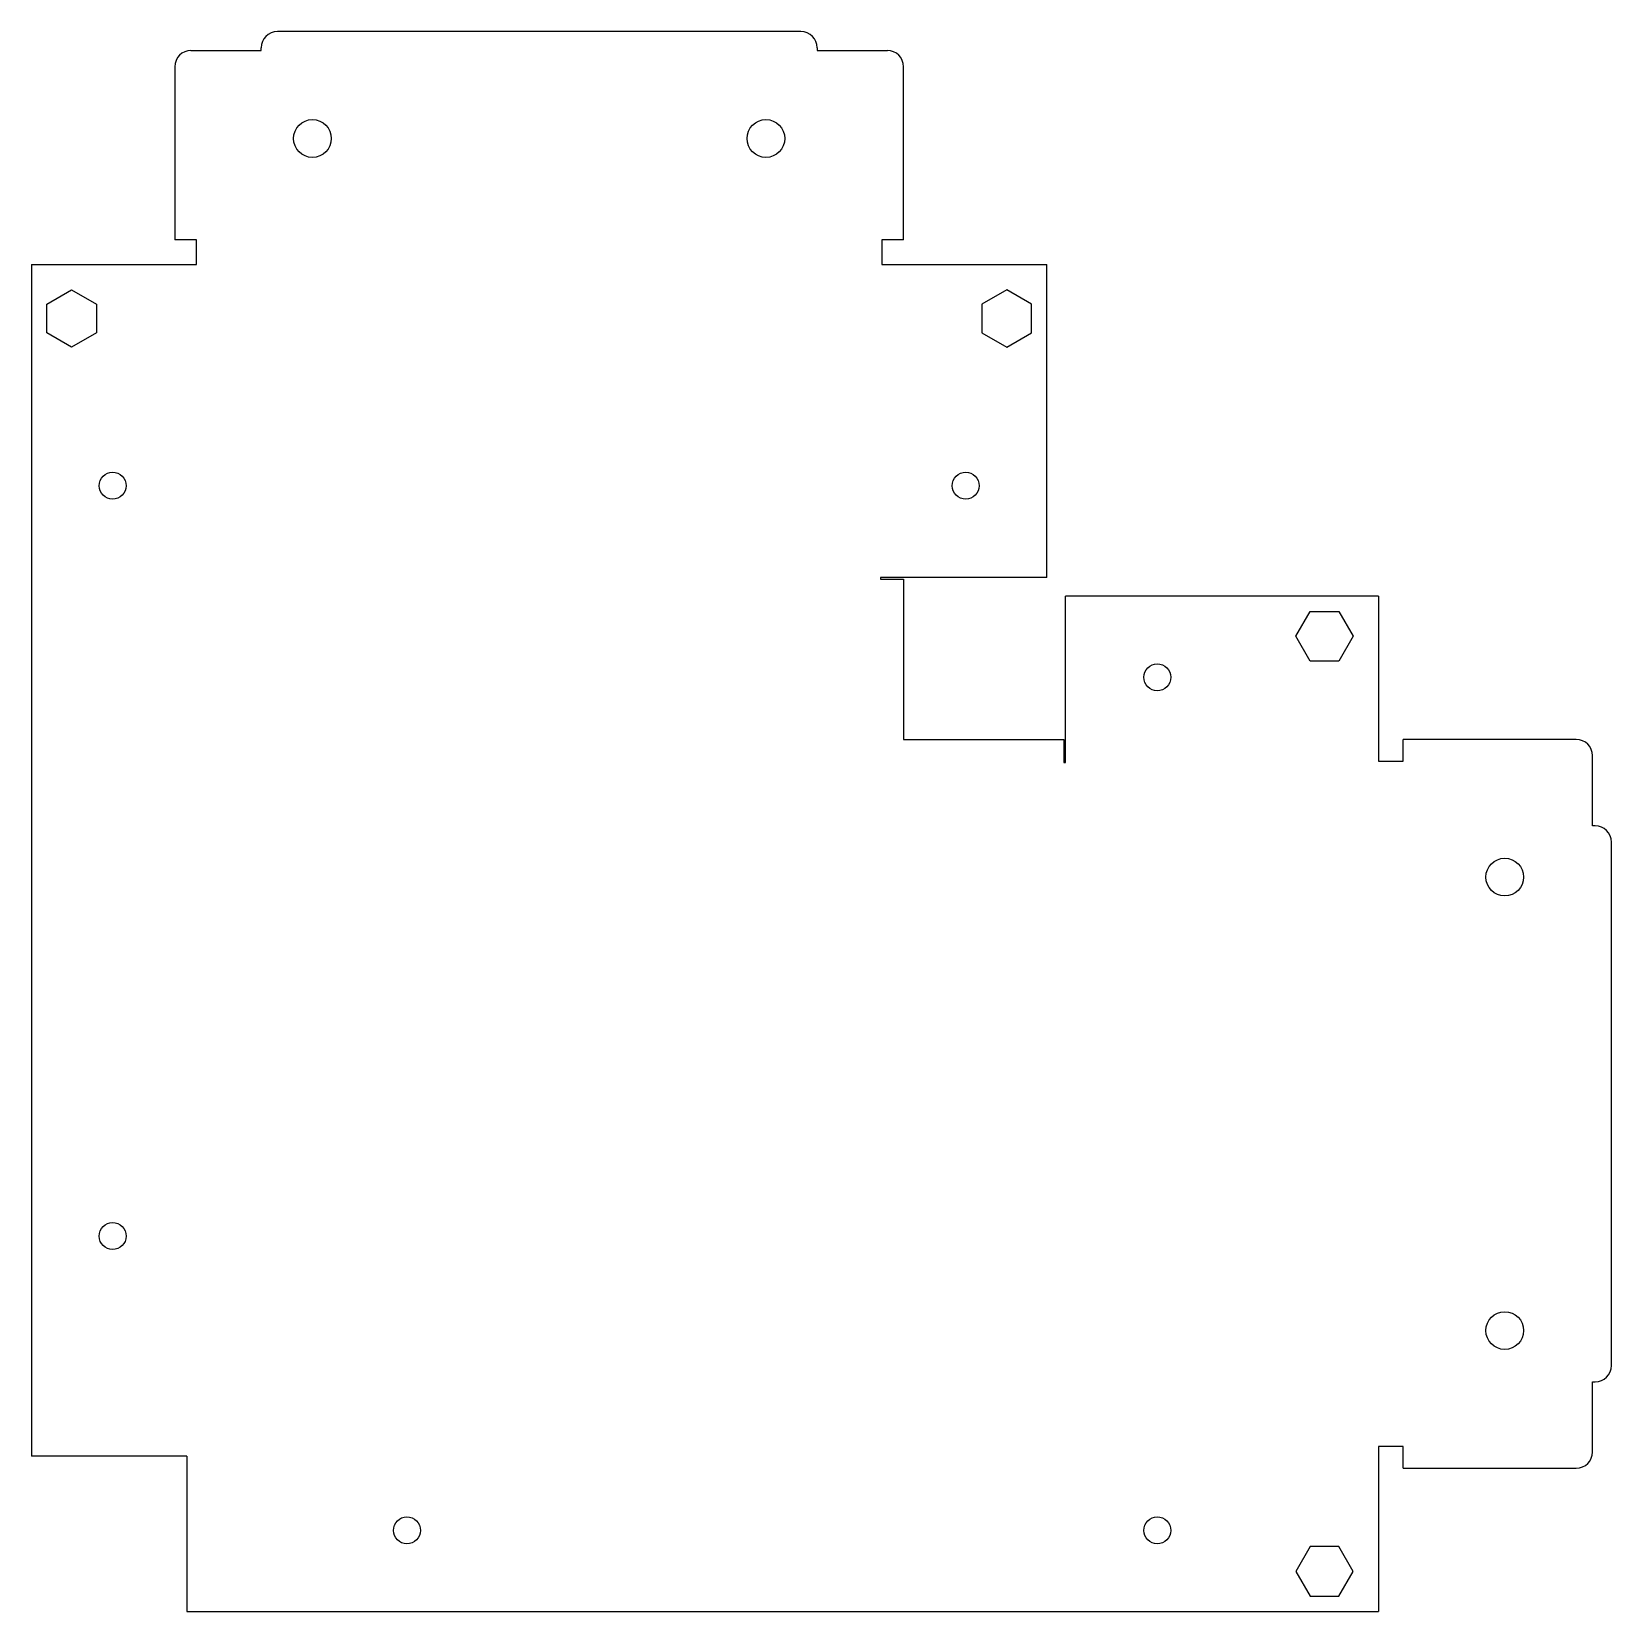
# Model space of a CAD drawing. Header units: millimetres. Extents: x -254 to 39, y -94 to 199.
import ezdxf

# ---------------------------------------------------------------- set-up
doc = ezdxf.new("R2010")
doc.units = ezdxf.units.MM

msp = doc.modelspace()

# ---------------------------------------------------------------- linework, layer by layer
at = {"color": 7, "linetype": 'Continuous', "lineweight": 25}
for p, q in [((-111, 198.62), (-208, 198.62)), ((-224, 195.12), (-211, 195.12)), ((-211, 195.12), (-211, 195.62)), ((-108, 195.62), (-108, 195.12)), ((-108, 195.12), (-95, 195.12)), ((-227, 192.12), (-227, 160.02)), ((-92, 160.02), (-92, 192.12)), ((-223, 160.02), (-227, 160.02)), ((-223, 155.5), (-223, 160.02)), ((-92, 160.02), (-96, 160.02)), ((-96, 160.02), (-96, 155.5)), ((-253.52, 155.5), (-253.52, -65.29)), ((-253.52, 155.5), (-223, 155.5)), ((-96, 155.5), (-65.48, 155.5)), ((-65.48, 97.5), (-65.48, 155.5)), ((-250.72, 148.16), (-246.12, 150.81)), ((-246.12, 150.81), (-241.52, 148.16)), ((-72.88, 150.81), (-77.48, 148.16)), ((-68.28, 148.16), (-72.88, 150.81)), ((-250.72, 142.84), (-250.72, 148.16)), ((-241.52, 148.16), (-241.52, 142.84)), ((-77.48, 148.16), (-77.48, 142.84)), ((-68.28, 142.84), (-68.28, 148.16)), ((-246.12, 140.19), (-250.72, 142.84)), ((-241.52, 142.84), (-246.12, 140.19)), ((-77.48, 142.84), (-72.88, 140.19)), ((-72.88, 140.19), (-68.28, 142.84)), ((-65.48, 97.5), (-96.3, 97.5)), ((-96.3, 97.5), (-96.3, 97.2)), ((-96.3, 97.2), (-92, 97.2)), ((-92, 97.2), (-92, 67.5)), ((-62, 63.2), (-62, 94.02)), ((-4, 94.02), (-62, 94.02)), ((-4, 94.02), (-4, 63.5)), ((-19.31, 86.62), (-16.66, 91.22)), ((-16.66, 91.22), (-11.34, 91.22)), ((-11.34, 91.22), (-8.69, 86.62)), ((-16.66, 82.02), (-19.31, 86.62)), ((-8.69, 86.62), (-11.34, 82.02)), ((-11.34, 82.02), (-16.66, 82.02)), ((-92, 67.5), (-62.3, 67.5)), ((-62.3, 67.5), (-62.3, 63.2)), ((0.52, 63.5), (0.52, 67.5)), ((32.62, 67.5), (0.52, 67.5)), ((35.62, 51.5), (35.62, 64.5)), ((-62.3, 63.2), (-62, 63.2)), ((-4, 63.5), (0.52, 63.5)), ((36.12, 51.5), (35.62, 51.5)), ((39.12, -48.5), (39.12, 48.5)), ((35.62, -51.5), (36.12, -51.5)), ((35.62, -64.5), (35.62, -51.5)), ((0.52, -63.5), (-4, -63.5)), ((-4, -63.5), (-4, -94.02)), ((0.52, -67.5), (0.52, -63.5)), ((-224.79, -65.29), (-253.52, -65.29)), ((-224.79, -65.29), (-224.79, -94.02)), ((0.52, -67.5), (32.62, -67.5)), ((-16.66, -82.02), (-19.31, -86.62)), ((-11.34, -82.02), (-16.66, -82.02)), ((-8.69, -86.62), (-11.34, -82.02)), ((-19.31, -86.62), (-16.66, -91.22)), ((-11.34, -91.22), (-8.69, -86.62)), ((-16.66, -91.22), (-11.34, -91.22)), ((-224.79, -94.02), (-4, -94.02))]:
    msp.add_line(p, q, dxfattribs=at)
for centre, radius in [((-201.5, 178.82), 3.5), ((-117.5, 178.82), 3.5), ((-238.52, 114.5), 2.5), ((-80.48, 114.5), 2.5), ((-45, 79.02), 2.5), ((19.37, 42), 3.5), ((-238.52, -24.5), 2.5), ((19.37, -42), 3.5), ((-184, -79.02), 2.5), ((-45, -79.02), 2.5)]:
    msp.add_circle(centre, radius, dxfattribs=at)
for centre, start, end in [((-208, 195.62), 90, 180), ((-111, 195.62), 0, 90), ((-224, 192.12), 90, 180), ((-95, 192.12), 0, 90), ((32.62, 64.5), 0, 90), ((36.12, 48.5), 0, 90), ((36.12, -48.5), 270, 0), ((32.62, -64.5), 270, 0)]:
    msp.add_arc(centre, 3, start, end, dxfattribs=at)

doc.saveas('drawing.dxf')
